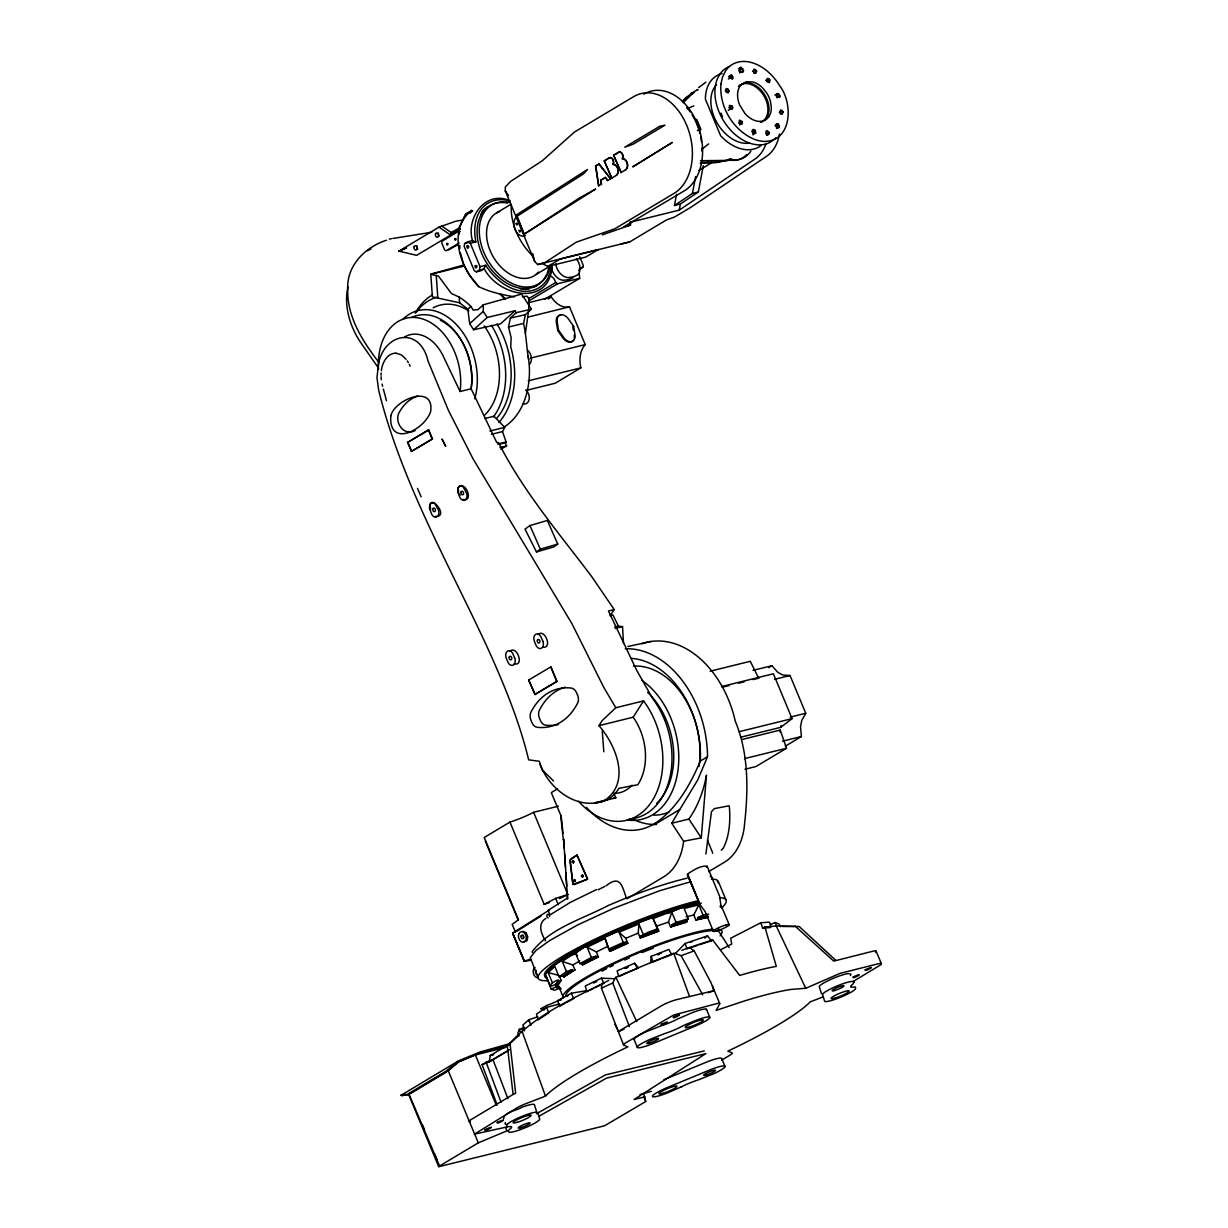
<?xml version="1.0" encoding="UTF-8"?>
<svg xmlns="http://www.w3.org/2000/svg" width="1228" height="1228" viewBox="0 0 1228 1228"><rect width="100%" height="100%" fill="white"/><g stroke="black" fill="none" stroke-linecap="round" stroke-linejoin="round"><path stroke-width="1.5" d="M531.386 309.164L516.221 312.695L514.977 310.776L487.209 317.484L483.264 311.375L483.295 304.82L521.654 294.075L531.386 309.164L525.384 314.675L510.387 318.067L508.499 327.032L511.14 337.562L510.756 346.971A74.463 52.789 76.1 0 1 498.921 422.478M458.965 234.625L458.98 231.048L460.208 231.616M381.064 375.231L381.125 372.944M729.171 90.596L728.127 92.914L726.7 92.346L725.733 89.23L726.761 88.508L729.171 90.596L726.224 92.361M755.696 133.054L754.729 129.938L753.301 129.37L752.273 130.107L753.24 133.223L755.696 133.054L752.749 134.819M756.632 71.117L755.588 73.434L754.161 72.866L753.163 71.347L754.222 69.029L756.632 71.117L753.685 72.882M783.188 111.978L782.129 114.311L780.701 113.743L779.719 112.208L780.762 109.891L783.188 111.978L780.24 113.743M505.276 190.877L505.353 186.994L510.541 181.483L542.377 160.699L574.443 132.056L633.617 96.674A53.019 37.592 76.1 0 1 686.728 125.363A53.019 37.592 76.1 0 1 673.911 193.471L614.737 228.853L576.285 242.162L544.449 262.945L537.634 264.557L534.656 261.441L505.276 190.877L508.607 195.666M510.295 201.039A49.366 34.031 59.1 0 0 475.881 241.87L472.181 240.673L467.592 241.809L464.66 243.558L464.123 246.291L474.3 270.728L476.433 271.864L481.023 270.743L483.955 268.978L485.628 265.279A49.366 34.031 59.1 0 0 525.922 291.343A49.366 34.031 59.1 0 0 551.817 264.741M720.299 907.231L720.391 905.466M528.7 308.504L529.161 298.941L527.012 296.117L522.253 296.869M619.05 932.221L625.758 938.284L627.83 943.257L626.203 942.183L623.302 942.444L619.05 932.221L638.898 923.993L638.268 933.111L640.341 938.085L658.791 931.085L653.096 918.621L678.654 908.766L667.786 913.54M650.717 962.737L651.178 956.366L668.892 949.444L671.747 954.663L662.399 958.254M707.512 756.755L697.673 780.056L679.821 809.482L655.046 824.295L655.107 823.389C676.889 808.653 690.274 784.723 700.328 761.053L707.512 756.755L707.466 753.838A94.832 67.218 76.1 0 0 625.221 648.783M587.137 947.233L596.332 951.946L598.404 956.919L596.562 957.41L596.071 956.228L591.405 957.472L587.137 947.233L605.128 938.468L609.272 949.781L626.203 942.183M627.83 943.257L609.733 951.393L626.694 943.365M381.371 370.656C382.23 362.92 386.989 353.219 395.861 353.157M683.597 841.241L701.28 837.864L706.453 775.19A120.528 85.438 76.1 0 1 688.893 819.045L671.762 823.267L683.597 841.241A57.992 41.107 76.1 0 1 663.826 876.761L627.17 898.681M528.547 310.93L525.415 333.233M505.997 1047.361L475.343 1054.913L458.274 1062.051L448.205 1070.601L408.571 1094.301L438.642 1166.539L478.275 1142.854L506.964 1130.865L505.66 1127.718L506.995 1126.92L474.361 1134.196L517.172 1107.748A10.76 1.612 -22.6 0 1 525.722 1103.726L545.478 1096.113A148.726 22.242 -22.6 0 1 627.907 1046.839L623.655 1045.166L601.428 988.202L601.996 983.674L608.72 980.527M509.727 1043.923L490.202 1055.589L489.297 1061.882L508.315 1050.523M575.425 881.167C575.272 877.406 572.601 880.967 574.965 881.597M552.155 266.384C548.916 307.783 497.954 296.071 483.986 268.303M378.347 364.962L376.981 377.748L378.7 390.443C401.003 480.516 447.529 561.764 486.349 645.237C503.173 682.292 519.122 720.191 528.669 759.856L539.368 761.283C546.322 787.424 578.05 812.445 605.22 799.981C630.992 781.76 615.811 744.705 598.942 725.656L602.196 720.56L615.811 707.742L643.579 700.896A73.941 52.42 76.1 0 1 651.899 801.301A73.941 52.42 76.1 0 1 578.526 801.209M602.334 234.855L630.44 225.108L631.115 221.531M703.291 165.719L698.348 192.028L680.358 204.048L674.464 205.506L676.551 194.392M629.703 222.345L679.222 210.142L680.358 204.048M674.464 205.506L692.438 193.471L695.616 176.571M779.872 731.919L780.225 730.061L741.881 739.532M740.561 737.245L780.747 727.329L781.085 725.548M476.433 271.864L479.365 270.114L480.041 266.66L470.293 243.236L467.592 241.809M504.171 426.96A74.463 52.789 76.1 0 0 529.053 362.521C526.628 349.427 526.536 336.318 523.542 323.44L525.384 314.675M567.106 891.589L567.597 899.096L563.637 838.985L564.251 848.379M378.424 364.609C383.412 333.371 419.73 325.313 428.004 360.971L448.45 410.428L472.98 458.719L572.033 623.855L603.838 687.496L615.811 707.742M713.468 931.438L705.072 911.498L699.806 904.422L687.588 873.922C693.191 870.437 700.681 865.203 707.174 866.293L719.562 896.133L720.882 904.852L729.202 924.761M687.404 874.704L700.021 904.545L687.419 874.674L688.463 874.981M544.495 299.356L579.708 278.311L579.171 273.905M579.601 269.254L582.793 267.351L583.315 265.478L579.708 256.805M743.523 70.472L743.063 72.099L741.589 72.467L739.977 71.347L739.624 67.74L741.083 67.386L743.523 70.472L739.502 72.866M732.671 107.696L732.287 109.092L729.662 108.432L729.371 105.378L731.98 106.022L732.671 107.696L728.25 110.336M769.403 133.345L767.761 135.049L766.395 134.082L766.088 131.028L767.331 130.721L769.403 133.345L766.456 135.111M779.918 96.045L779.519 97.426L776.894 96.782L776.603 93.727L779.227 94.372L779.918 96.045L776.971 97.795M523.22 935.168L523.681 937.9M668.508 922.075L671.808 912.204L676.075 922.428L671.793 924.899L672.284 926.081L670.58 927.048L668.508 922.075L656.719 926.112M718.273 882.855L716.876 879.816L711.641 878.772M707.174 866.293L706.56 867.229M558.31 980.251L555.747 984.303C543.927 990.06 554.242 979.852 558.31 980.251L558.801 981.433L556.238 985.485L558.387 984.779L561.15 980.435L559.078 975.462L548.133 972.545L554.856 966.543L559.108 976.782L563.253 975.846L572.233 969.598L572.724 970.78L563.744 977.027L563.253 975.846M460.546 229.099L416.66 255.347L398.9 251.126L438.979 227.149L450.354 234.901L451.321 232.599L458.796 228.132L465.55 214.102L471.721 210.418L470.263 213.181M671.793 924.899L686.744 920.401L688.386 918.744L684.119 908.505L698.839 904.867L693.789 914.983L695.862 919.956L708.418 917.162L695.862 919.956M601.428 988.202L612.757 982.968L615.566 977.381L659.451 958.93L674.034 953.174L681.126 955.676L694.188 950.902L710.812 982.323L719.7 1003.46M679.821 809.482L671.762 823.267M504.601 442.909L506.12 442.003L502.528 431.581L504.693 427.359L493.978 416.246L484.753 418.533M524.602 1027.345L519.352 1029.325L517.878 1033.009L518.784 1035.91M694.188 950.902L689.461 947.525L712.608 939.911L739.686 975.431A147.483 22.058 -22.6 0 1 776.311 966.39L764.937 927.002L777.201 925.881L799.213 926.541L835.838 960.373M752.964 670.381L771.905 665.714L777.877 672.361L782.835 675.047L790.034 675.507L805.768 713.284L801.746 720.452L800.549 726.822L801.393 736.539L785.306 746.163M723.522 847.796C729.754 835.24 730.583 819.153 729.232 805.768L714.251 808.638L711.472 811.693L705.9 854.028M632.067 785.245A45.497 32.25 76.1 0 1 613.939 793.319L615.827 797.878L594.828 802.744A50.133 35.535 76.1 0 0 618.927 788.33L637.762 784.769L638.974 782.835A50.133 35.535 76.1 0 0 633.157 717.213L643.579 700.896M742.387 123.199L741.651 124.289L739.041 122.877L739.44 120.098L742.034 121.511L742.387 123.199L739.44 124.964M779.442 126.76L778.706 127.85L776.096 126.438L776.495 123.66L777.877 123.782L779.442 126.76L776.495 128.526M411.902 317.346A56.473 40.033 76.1 0 1 455.097 331.529A56.473 40.033 76.1 0 1 471.138 388.769L496.711 442.448L498.445 442.525C523.22 491.323 558.955 533.182 591.727 576.607L614.215 609.595L610.086 615.673L612.925 614.967L618.436 626.126L622.535 626.602L623.517 643.533M573.645 862.731C575.057 859.186 569.961 861.949 573.338 862.823C574.765 859.784 570.652 861.457 573.415 862.839M582.839 876.884C584.221 873.354 579.217 876.101 582.563 876.976C584.006 873.922 579.8 875.595 582.594 876.992M510.065 651.116C517.218 645.145 524.433 666.957 514.164 663.688M513.104 1094.301L507.333 1045.995C532.63 1017.183 568.395 1000.528 602.18 983.751L601.996 983.674M723.261 848.149L721.296 850.236M509.052 1044.859L480.271 1052.795L459.241 1061.468L446.485 1071.937L407.88 1095.023L401.188 1095.207L458.658 1060.792L479.948 1052.012L510.157 1043.57M523.988 234.287L579.386 198L595.657 189.035L523.988 234.287L516.574 214.808L587.521 169.464L583.745 173.716L516.589 216.542M538.156 634.4C544.633 628.521 552.508 647.509 543.482 647.34M685.746 97.779L682.599 100.972M675.507 953.327L685.117 943.488L707.481 935.92L711.426 940.817L712.608 939.911M686.744 920.401L686.575 922.243L670.58 927.048M683.244 102.768L690.52 95.446M685.777 97.733L695.954 90.504M507.333 1045.995L518.876 1035.388M545.815 918.421C537.265 923.671 541.195 933.986 545.524 940.74M682.492 101.586L688.018 96.736M701.909 149.248L708.602 143.876M510.387 318.067L516.221 312.695M505.245 1122.499L505.215 1124.004M850.513 975.477L850.927 974.249L848.348 973.574A16.793 2.517 -22.6 0 0 830.527 979.53L825.861 981.817A16.793 2.517 -22.6 0 0 819.306 986.821L821.317 993.268A16.793 2.517 -22.6 0 0 822.422 993.713M691.042 94.97L691.886 94.203M483.295 304.82L478.091 309.579L473.225 310.116L470.923 306.447A79.789 56.565 76.1 0 0 459.211 297.115L451.397 293.492L438.442 276.07L430.798 274.32L432.394 296.884L459.61 302.794L466.717 308.351L467.96 310.101L469.679 323.67L473.609 329.764L500.594 323.793L514.977 310.776M467.761 309.303L470.923 306.447M469.679 323.67L483.264 311.375M473.609 329.764L487.209 317.484M692.085 94.034L694.219 92.254M458.658 1060.792L445.948 1071.292L407.328 1094.378L401.188 1095.207M537.864 1016.753L528.869 1019.716L522.867 1025.073L524.556 1030.875M704.289 1050.907L605.281 1074.96L536.482 1113.75M640.786 936.15L647.54 932.528L657.364 928.844L658.039 929.611L640.786 936.15L640.341 938.085M471.721 210.418C447.069 229.544 459.84 268.011 478.843 286.677C489.849 292.157 502.39 294.72 514.501 296.854M780.747 727.329L792.075 718.641L773.394 673.773L722.264 686.391M698.548 87.648L705.885 82.215M704.642 938.085L707.481 935.92M459.64 486.15L458.228 488.069L458.566 492.228M516.712 931.315L541.026 916.057M596.777 981.632L593.277 982.738L594.828 982.538M624.699 968.247L628.199 967.142M661.155 953.496L660.081 953.358M571.91 858.234L577.053 855.01L587.598 879.141L576.884 855.056L570.222 860.214L572.939 883.914L574.244 884.59L587.598 879.141L572.893 884.467L569.93 860.874A1.827 1.289 76.1 0 1 570.483 859.278L571.88 858.249M559.108 976.782L566.507 971.624L572.233 969.598M731.842 159.072L716.354 162.572L700.313 163.431M529.943 525.553L525.016 529.145L536.482 551.955L553.859 546.905L557.758 544.065L547.35 520.488L529.943 525.553L540.335 549.146L536.482 551.955M550.328 914.706L570.345 902.365L596.608 889.532M573.046 954.877L582.318 948.308L562.24 961.401L566.507 971.624M549.914 914.676L548.118 910.347L549.33 910.055L512.613 933.08L524.218 961.278L529.606 959.39M688.724 96.214L689.737 95.538M679.222 210.142L754.99 159.026A41.506 29.426 76.1 0 0 765.95 143.86M562.24 961.401L572.908 964.993L574.98 969.966L563.744 977.027M691.118 93.128L692.07 92.499M386.452 240.243C365.176 247.104 346.649 265.524 347.708 289.056C346.849 316.747 362.644 341.307 378.884 362.367M546.598 1007.39L536.467 1014.052L538.094 1019.869L548.809 1012.808L546.598 1007.39L559.461 1003.982M548.118 910.347L567.136 898.236M572.908 964.993L579.785 960.864M563.023 833.321L561.211 816.344L551.311 792.597L557.527 788.852M450.354 234.901L459.349 229.513M458.98 231.048L442.541 240.888A2.149 1.535 76.1 0 0 442.019 243.651L444.382 249.345A2.149 1.535 76.1 0 0 446.547 250.512L459.195 242.96M496.542 212.904L511.063 204.216M738.412 68.983L741.083 67.386M728.618 76.857L731.566 75.092L733.131 78.055L732.395 79.16L729.785 77.732L729.447 76.059L731.566 75.092M738.688 70.917L742.71 68.507M728.357 79.022L732.778 76.366M458.32 244.449L448.604 249.898M752.703 71.347L755.65 69.582M599.279 163.923L595.826 165.98L598.665 185.858L595.534 166.056L598.988 163.984L610.608 178.827L607.599 180.516L605.281 177.477L600.738 180.209L601.367 184.246L601.029 180.132L605.588 177.415L607.599 180.516M604.253 160.837L611.774 178.121L604.253 160.837L609.073 157.952A3.899 2.763 76.1 0 1 612.68 159.471A3.899 2.763 76.1 0 1 612.772 164.368A5.879 4.16 76.1 0 1 617.699 168.85A5.879 4.16 76.1 0 1 615.965 175.512M613.632 155.235L621.153 172.519L613.632 155.235L618.467 152.349A3.899 2.763 76.1 0 1 622.074 153.853A3.899 2.763 76.1 0 1 622.166 158.75A5.879 4.16 76.1 0 1 627.094 163.232A5.879 4.16 76.1 0 1 625.359 169.894M604.544 160.761L609.364 157.875A3.899 2.763 76.1 0 1 612.987 159.394A3.899 2.763 76.1 0 1 613.079 164.291A5.879 4.16 76.1 0 1 618.006 168.773A5.879 4.16 76.1 0 1 616.272 175.435L611.467 178.198M613.923 155.158L618.759 152.272A3.899 2.763 76.1 0 1 622.366 153.776A3.899 2.763 76.1 0 1 622.458 158.673A5.879 4.16 76.1 0 1 627.385 163.17A5.879 4.16 76.1 0 1 625.651 169.832L620.861 172.595M725.226 90.826L728.173 89.076M765.673 80.419L768.621 78.653L769.849 79.943L769.449 82.721L766.84 81.294L767.239 78.515L768.621 78.653M766.901 81.693L769.849 79.943M598.665 185.858L601.659 184.169M729.033 107.788L731.98 106.022M774.899 95.185L777.846 93.42M776.265 96.137L779.227 94.372M739.087 123.276L742.034 121.511M779.243 112.224L782.19 110.459M751.782 131.703L754.729 129.938M752.764 133.238L755.711 131.473M698.916 170.385L711.749 162.71M774.929 125.548L777.877 123.782M776.157 126.837L779.105 125.072M765.765 133.453L768.713 131.688M542.116 263.283A50.44 34.768 59.1 0 0 547.903 266.43L560.444 258.924L598.681 249.499M536.037 274.489L552.17 264.834M598.174 249.622L585.649 257.113L547.903 266.415M528.516 298.757L555.731 282.486L557.558 283.76L579.708 278.311M528.746 300.998L557.558 283.76M537.634 264.557L629.734 241.901L666.558 219.889L674.602 217.018L690.965 207.24L766.748 156.14A41.506 29.426 76.1 0 0 779.473 134.021M548.164 298.957L551.372 297.038A24.069 17.069 76.1 0 0 569.516 306.831L585.234 344.607A24.069 17.069 76.1 0 0 580.859 367.863L555.133 383.259L526.091 390.412M573.399 340.233A8.627 5.94 59.1 0 1 562.977 338.053L557.712 330.578L558.51 330.086L557.159 321.659A8.627 5.94 59.1 0 1 560.505 314.844A8.627 5.94 59.1 0 1 568.38 318.881L573.645 326.356L574.996 334.799A8.627 5.94 59.1 0 1 571.649 341.599A8.627 5.94 59.1 0 1 563.775 337.562L558.51 330.086M573.645 326.356L572.847 326.848L573.384 330.209M407.512 442.464L428.695 429.907L432.502 438.887L411.626 451.367L407.512 442.464L428.695 429.907M411.257 451.459L432.502 438.887M501.009 449.233L506.596 445.887L505.291 442.74L499.827 444.152M528.654 680.051L550.865 666.865L556.99 681.34L535.055 694.465L528.654 680.051L535.055 694.465M534.687 694.557L556.99 681.34M558.402 806.182L533.597 812.307A24.069 3.592 -22.6 0 1 509.942 822.1L484.216 837.481L518.446 919.726L512.183 924.377L515.468 932.252M768.682 667.633L771.905 665.714M780.225 730.061L786.488 748.266L755.941 766.533L744.982 769.235M708.633 871.665L724.413 862.24A58.407 41.399 76.1 0 0 744.552 824.188C748.328 790.003 748.834 753.67 735.326 721.373A95.001 67.34 76.1 0 0 641.86 643.764M497.14 1104.939L482.113 1064.645L486.134 1062.251L492.95 1059.626L507.916 1098.615M509.513 1049.664L488.913 1061.99L482.113 1064.645M409.553 1095.422L439.716 1166.278L438.642 1166.539M640.034 1094.562L651.316 1091.308M643.702 1093.657L645.744 1101.531L604.498 1125.815L439.179 1166.6M721.711 1060.102L729.739 1055.312A10.76 1.612 -22.6 0 0 732.088 1052.81L727.851 1051.137A148.726 22.242 -22.6 0 0 810.265 1001.848L823.435 996.783M853 981.617L880.752 964.794A12.065 1.811 -22.6 0 0 877.744 963.903L840.136 973.328L805.737 988.279L791.185 989.415A148.726 22.242 -22.6 0 0 744.629 1000.897L716.108 1010.398L719.7 1003.89A10.76 1.612 -22.6 0 0 716.523 1003.69L673.681 1015.019L626.019 1042.664A10.76 1.612 -22.6 0 0 623.67 1045.166M696.767 90.473L697.98 89.751M539.23 1116.083L606.586 1078.107L705.885 1053.609L634.032 1099.52L645.007 1096.804M564.911 1003.368L559.339 1006.515L557.742 1000.728L571.312 993.222L586.984 990.597M577.513 955.599L575.61 953.404L579.862 963.642L582.041 963.719L596.071 956.228M582.041 963.719L582.532 964.901L596.562 957.41M465.55 214.102L472.703 211.124M579.862 963.642L591.405 957.472M566.308 1002.585L573.706 998.579L571.312 993.222M509.942 822.1L544.173 904.33L555.67 898.389L567.827 894.552L533.597 812.307M598.159 889.763L604.959 886.324M543.835 1010.015L544.71 1009.554M528.731 1021.266L529.606 1020.806M659.037 953.788L657.717 954.77L659.221 954.402M521.731 1029.739L522.621 1029.279M690.397 942.398L692.331 941.508M598.404 956.919L582.532 964.901M770.816 924.776L769.342 922.121L760.807 922.765L730.706 938.223L731.719 944.056L720.744 949.705M760.807 922.765L762.665 928.168L764.937 927.002M550.282 986.115L546.015 975.876L551.234 989.185L556.438 986.575L558.095 987.404M556.438 986.575L556.929 987.757L559.001 986.713M596.332 951.946L607.66 946.42L605.128 938.468M588.442 990.981L586.877 991.748L585.249 986.007L601.321 978.163L614.154 978.716M590.146 990.136L593.538 988.448M367.387 250.758L371.071 248.962M595.242 987.604L603.9 983.444L601.321 978.163M438.979 227.149L455.91 221.163L463.186 219.981M698.041 918.912L697.55 917.73L703.091 915.106L708.694 914.123M609.38 948.707L623.302 942.444M614.89 1024.336L618.574 1031.658L623.962 1029.156M769.971 924.868L775.052 922.535L778.966 923.978L780.394 926.649M606.202 885.71C619.986 874.889 621.813 884.774 626.219 897.653L626.833 898.466M401.449 249.975L398.9 251.126L406.591 247.902L401.449 249.975L404.027 248.962M628.015 972.484L618.82 976.567L617.116 970.872L634.615 963.228L638.468 967.802M696.644 90.197L697.55 89.797M459.963 485.904C466.993 483.632 472.98 501.868 463.432 499.397M629.565 971.808L637.332 968.462L634.615 963.228M558.801 981.433L561.15 980.435M625.758 938.284L638.268 933.111M627.308 967.603L625.328 968.324M566.891 996.292L567.95 995.862M663.949 1079.704L705.547 1062.496A16.793 2.517 -22.6 0 1 721.803 1058.751L725.073 1066.625M560.659 987.819L554.703 990.213L551.234 989.185M660.94 958.838L652.989 961.985L651.178 956.366M641.277 937.332L658.791 931.085M456.494 230.664L451.321 232.599L441.527 225.937M708.28 992.731L713.852 990.704L712.455 986.023M681.801 950.288L689.461 947.525M572.724 970.78L574.98 969.966M417.735 395.969L417.106 396.199A55.536 39.373 76.1 0 0 398.486 413.821C395.017 423.491 404.012 436.216 415.049 430.675M688.847 948.4L697.704 945.33M699.484 944.716L711.426 940.817M687.25 108.663L693.789 105.854M672.284 926.081L687.235 921.583M676.075 922.428L688.386 918.744M540.335 549.146L557.758 544.065M431.335 273.936L463.785 265.033L469.541 275.195L478.843 286.677M687.143 878.143C660.035 884.667 633.848 894.567 608.244 905.512C582.517 919.066 550.205 927.954 532.138 951.746L532.476 952.575M430.798 274.32L464.199 266.108M499.919 447.621L506.596 445.887M686.114 916.855L693.789 914.983M389.322 239.153L391.41 238.708M627.922 646.481L651.193 641.446M697.335 130.506L700.973 129.6L696.706 119.362M610.608 178.827L598.988 163.984M464.66 243.558L467.714 242.806M470.293 243.236L475.881 241.87M692.438 193.471L698.348 192.028M630.44 225.108L623.839 226.735L684.103 190.954A53.019 37.592 76.1 0 0 696.936 122.846A53.019 37.592 76.1 0 0 643.81 94.157M480.041 266.66L485.628 265.279M479.365 270.114L483.955 268.978M582.793 267.351L580.89 267.811A6.631 4.574 59.1 0 0 578.879 270.912M527.779 302.856L551.372 297.038M527.779 317.131L569.516 306.831M530.803 358.039L585.234 344.607M378.577 369.275A56.473 40.033 76.1 0 1 421.235 318.559A56.473 40.033 76.1 0 1 460.07 391.502L471.138 388.769M528.24 380.849L580.859 367.863M489.926 431.013L504.693 427.359M491.461 434.313L502.528 431.581M497.586 444.106L506.12 442.003M614.215 609.595L608.459 611.007L636.81 670.519L652.728 698.64A73.941 52.42 76.1 0 1 670.365 775.19A73.941 52.42 76.1 0 1 629.028 819.045M614.737 627.048L618.436 626.126M615.151 628.414L622.535 626.602M550.865 666.865L556.637 681.433M710.122 671.209L750.293 661.293L758.658 678.24L753.178 679.591M722.125 687.25L729.432 685.454M738.565 683.198L744.045 681.847M774.546 679.33L790.034 675.507M598.942 725.656L633.157 717.213M790.264 717.106L805.768 713.284M739.118 731.704L792.075 718.641M782.451 741.221L801.393 736.539M744.49 758.628L786.488 748.266M586.493 807.425A85.146 60.356 76.1 0 0 654.708 823.497L655.107 823.389M690.996 881.673L659.728 890.714L613.401 908.398L577.743 924.899L549.484 940.679L535.915 950.503L530.312 957.61L538.11 977.841M490.202 1055.589L493.656 1054.729M401.264 1095.1L404.979 1094.194M401.725 1095.852L405.44 1094.946M620.647 244.096L629.734 241.901M560.444 258.924L561.442 258.694M508.499 327.032L523.542 323.44M557.742 1000.728L561.273 999.93M697.55 917.73L707.927 915.981M531.217 960.189L524.218 961.278M392.883 238.462L431.857 232.23M762.665 928.168L770.785 927.493M512.705 933.357L524.387 961.309L512.613 933.08L513.55 933.295M700.467 160.699L728.803 160.392L715.003 162.311M700.82 162.403L708.08 162.265M716.262 162.296L708.111 162.265M713.852 990.704L676.474 999.684A12.065 1.811 -22.6 0 0 660.71 1006.208L620.769 1030.077A10.745 1.612 -22.6 0 0 618.574 1031.658M613.816 797.878L615.827 797.878M782.221 926.48L794.117 926.526M711.181 162.296L712.639 162.311M396.122 353.173L401.449 354.938L406.146 359.343M522.882 931.3L526.106 932.727L527.81 936.826L526.873 940.909L523.88 941.538M561.15 989L556.929 987.757M507.057 199.596C483.218 192.028 465.857 219.812 472.611 240.995M435.587 516.359C450.737 517.095 426.868 489.788 430.675 509.712M757.216 677.472L758.658 678.24M710.183 876.285L712.086 877.698L712.179 879.233M553.521 780.993L543.62 771.199M794.992 926.035L833.751 961.125L872.509 951.316A12.065 1.811 -22.6 0 1 875.518 952.207M504.984 298.327L500.149 293.86A121.894 86.405 76.1 0 1 504.969 299.478M706.315 1010.168A16.793 2.517 -22.6 0 0 692.331 1012.639L677.933 1018.856A17.699 2.64 -22.6 0 1 661.232 1025.779L646.696 1031.52A16.793 2.517 -22.6 0 0 633.955 1039.226L634.538 1039.886M503.618 1118.831C503.818 1112.154 516.927 1110.557 521.762 1107.303A16.793 2.517 -22.6 0 1 534.426 1104.709L536.436 1111.156M530.327 959.252L531.279 960.511M378.377 367.939L361.324 343.456A59.865 41.276 59.1 0 1 348.077 286.892M688.893 819.045L701.28 837.864M407.297 360.894L408.356 362.613M729.171 947.525L719.547 932.543A83.212 12.449 -22.6 0 0 640.509 952.038A83.212 12.449 -22.6 0 0 565.77 995.662M681.126 955.676L702.677 994.818M459.318 493.84L460.101 495.283M409.308 364.378L410.152 366.236M775.052 922.535L776.357 925.175M460.07 391.502L443.17 356.028A39.664 28.121 76.1 0 0 404.534 337.009M776.372 926.25L805.721 988.248M615.903 977.381L636.764 1021.65M721.373 114.204L720.913 113.16A34.491 23.777 59.1 0 0 722.586 116.783M417.489 488.391L421.127 496.818M411.626 451.367L407.834 442.387M557.788 984.242L563.468 997.719A86.006 12.863 -22.6 0 1 619.28 960.342A86.006 12.863 -22.6 0 1 712.808 929.182M876.147 951.193L881.397 963.78M555.731 282.486L554.672 279.953A6.631 4.574 59.1 0 0 548.67 275.763M517.034 216.635L524.249 233.995M707.374 840.059L712.209 851.71A4.313 2.978 59.1 0 1 712.624 853.276M698.839 904.867L703.091 915.106M654.708 823.497L655.046 824.295M706.407 1009.232L709.692 1017.106M653.096 918.621L657.364 928.844M638.898 923.993L643.165 934.232M428.388 429.984L432.118 438.979M607.66 946.42L609.733 951.393M633.955 1039.226L637.225 1047.085M644.27 1098.016L645.744 1101.531M555.67 898.389L558.295 904.683M555.747 984.303L556.238 985.485M548.133 972.545L552.4 982.768M485.352 841.149L518.124 919.895M475.343 1054.913L496.265 1105.169M448.205 1070.601L478.275 1142.854M422.371 1124.618L424.535 1129.821M434.651 1154.12L436.83 1159.339M718.119 880.952L725.809 899.587M540.013 764.415L542.745 771.107M463.831 265.125L460.362 252.676M612.757 982.968L629.411 1026.669M486.134 1062.251L501.039 1102.176M528.869 1019.716L530.91 1025.211M673.773 953.404L689.322 995.954M603.823 751.751L602.242 730.798M522.161 1031.597L545.478 1096.113M685.117 943.488L687.066 949.029M519.352 1029.325L520.288 1032.119M383.351 389.03L386.498 400.742M382.614 386.267L382.108 384.103M532.691 253.505L534.656 261.441M528.301 356.243L528.746 359.62M557.712 330.578L556.345 322.135A8.627 5.94 59.1 0 1 560.812 315.197M509.958 1042.894L515.668 1093.181A10.745 1.612 -22.6 0 0 511.938 1095.146L471.997 1119.03A12.065 1.811 -22.6 0 0 470.171 1121.916M381.325 379.774L381.048 376.72M560.659 815.039L563.36 840.228M459.211 297.115L459.61 302.794M436.232 275.272L437.859 298.343M564.619 854.013L565.494 867.168M565.862 872.801L566.722 885.956M459.825 245.585L459.901 248.532M529.299 288.35A45.912 31.652 59.1 0 1 520.304 288.902M480.762 214.439A45.912 31.652 59.1 0 1 484.477 209.927M537.035 284.773A45.912 31.652 59.1 0 1 532.046 287.49M550.697 264.481A45.912 31.652 59.1 0 1 513.012 283.914A45.912 31.652 59.1 0 1 479.304 232.614A45.912 31.652 59.1 0 1 509.942 202.466M746.731 154.513A34.476 24.437 76.1 0 1 729.217 159.87M538.509 272.063A36.64 25.266 59.1 0 1 494.423 258.801A36.64 25.266 59.1 0 1 499.658 211.462M750.876 151.136A34.476 24.437 76.1 0 1 729.232 158.949M533.32 256.498A50.44 34.768 59.1 0 1 511.37 204.615M686.744 107.496A48.706 34.538 76.1 0 1 690.197 111.901M692.085 114.757A48.706 34.538 76.1 0 1 699.975 133.745M700.681 136.876A48.706 34.538 76.1 0 1 701.434 141.634M701.909 147.974A48.706 34.538 76.1 0 1 701.925 151.105M525.492 235.638A10.776 7.644 76.1 0 1 515.837 231.202A10.776 7.644 76.1 0 1 515.422 218.016M565.126 687.158A71.07 50.379 76.1 0 0 539.414 710.152A7.736 5.495 76.1 0 0 539.353 717.812L540.32 720.268A7.752 5.495 76.1 0 0 545.631 725.18A71.07 50.379 76.1 0 0 558.556 724.489M529.468 288.749A46.342 31.943 59.1 0 1 525.17 289.409M481.883 212.152A46.342 31.943 59.1 0 1 487.409 207.087M537.833 284.712A46.342 31.943 59.1 0 1 534.702 286.738M546.69 274.304A46.342 31.943 59.1 0 1 484.707 259.691A46.342 31.943 59.1 0 1 507.701 203.096M548.686 268.318A46.342 31.943 59.1 0 1 547.289 272.892M440.407 320.308A53.664 38.037 76.1 0 1 471.03 389.184M402.769 319.418A61.108 43.318 76.1 0 1 457.415 325.681A61.108 43.318 76.1 0 1 474.775 398.854M574.197 335.275A8.627 5.94 59.1 0 1 574.228 337.992M439.179 236.068A2.195 1.566 76.1 0 1 438.534 233.028M417.735 248.885A2.195 1.566 76.1 0 1 417.09 245.846M433.192 307.783A61.108 43.318 76.1 0 1 468.835 310.945M484.17 325.911A61.108 43.318 76.1 0 1 484.968 414.834M555.885 263.882A12.065 8.32 59.1 0 0 569.884 277.39A34.292 23.639 59.1 0 0 577.743 274.719A12.065 8.32 59.1 0 0 576.377 258.816M415.924 312.603A69.628 49.35 76.1 0 1 436.8 297.207M491.446 325.313A69.628 49.35 76.1 0 1 493.487 416.845M573.184 277.436A12.065 8.32 59.1 0 1 570.636 278.802A34.292 23.639 59.1 0 1 562.224 280.153A12.065 8.32 59.1 0 1 551.326 266.599M525.845 390.105A7.629 5.419 76.1 0 1 529.053 399.775A7.629 5.419 76.1 0 1 522.698 403.582M415.233 313.079A74.463 52.789 76.1 0 1 432.548 294.812M496.91 323.962A69.628 49.35 76.1 0 1 496.956 417.996M527.503 350.18A8.657 6.14 76.1 0 1 529.421 364.516M749.326 143.139A34.476 23.762 59.1 0 1 714.665 118.21L714.22 117.167A34.476 23.762 59.1 0 1 716.553 84.64M761.191 145.395A41.384 28.536 59.1 0 1 720.636 135.755L705.409 99.176A41.384 28.536 59.1 0 1 722.095 73.557M543.666 1008.219A141.005 21.091 -22.6 0 1 540.75 1008.848L546.874 1005.425A13.324 1.996 -22.6 0 0 563.36 996.722M507.394 1124.403A16.793 2.517 -22.6 0 1 505.644 1124.265M738.427 86.42A21.337 14.705 59.1 0 1 765.535 99.007L765.842 99.729A21.337 14.705 59.1 0 1 761.375 122.079M739.502 85.776A21.337 14.705 59.1 0 1 765.197 95.6A21.337 14.705 59.1 0 1 760.408 122.171M775.651 137.843A43.103 29.718 59.1 0 1 724.397 122.079A43.103 29.718 59.1 0 1 729.309 66.481M602.058 971.118A73.281 10.96 -22.6 0 1 606.678 968.677M609.902 967.05A73.281 10.96 -22.6 0 1 613.217 965.408M624.714 960.004A73.281 10.96 -22.6 0 1 629.396 957.917M642.106 952.529A73.281 10.96 -22.6 0 1 653.281 948.154M717.689 929.151A86.006 12.863 -22.6 0 1 720.099 935.874M547.304 978.209A94.402 14.122 -22.6 0 1 595.534 941.615A94.402 14.122 -22.6 0 1 701.357 903.102M546.92 978.378A94.848 14.183 -22.6 0 1 593.063 942.751A94.848 14.183 -22.6 0 1 698.379 903.578M647.616 692.331A68.753 48.736 76.1 0 1 656.627 803.388M537.158 974.495A2.149 1.535 76.1 0 1 536.298 970.427M544.633 975.707A94.848 14.183 -22.6 0 1 598.389 938.745A94.848 14.183 -22.6 0 1 697.888 902.396M641.922 680.389A75.66 53.633 76.1 0 1 678.27 767.746A75.66 53.633 76.1 0 1 627.247 820.074M567.827 894.552A24.069 3.592 -22.6 0 1 559.415 898.589M549.3 902.626A24.069 3.592 -22.6 0 1 544.173 904.33M537.204 977.657A5.388 3.822 76.1 0 1 533.351 973.052A5.388 3.822 76.1 0 1 535.07 967.48M719.577 897.668A101.74 15.212 -22.6 0 1 721.557 908.106M547.427 980.696A101.74 15.212 -22.6 0 1 577.175 948.139A101.74 15.212 -22.6 0 1 697.826 900.799M668.984 812.061A75.66 53.633 76.1 0 1 653.803 815.177M633.418 666.129A75.66 53.633 76.1 0 1 690.765 709.723L691.963 712.486A75.66 53.633 76.1 0 1 699.008 766.564M548.21 917.93A1.827 1.305 76.1 0 1 546.844 915.904A1.827 1.305 76.1 0 1 548.149 914.353A1.827 1.305 76.1 0 1 549.515 916.395M656.535 824.495A85.146 60.356 76.1 0 1 633.848 819.69M631.499 658.392A85.146 60.356 76.1 0 1 700.328 761.038M390.78 416C388.677 448.42 424.566 429.954 430.629 411.58C434.835 383.504 394.464 399.376 390.78 416M508.146 1130.712L508.914 1132.124A16.793 2.517 -22.6 0 0 525.968 1127.427A16.793 2.517 -22.6 0 0 539.706 1119.03L537.711 1112.568A16.793 2.517 -22.6 0 0 522.468 1116.175A16.793 2.517 -22.6 0 0 506.719 1125.048L506.888 1126.705L508.929 1126.659A17.699 2.64 -22.6 0 1 509.727 1129.253L508.146 1130.712M854.212 982.124L852.57 984.457A17.699 2.64 -22.6 0 0 853.383 987.051L855.409 987.005L855.594 988.678A16.793 2.517 -22.6 0 1 839.845 997.55A16.793 2.517 -22.6 0 1 824.602 1001.142L822.591 994.68A16.793 2.517 -22.6 0 1 836.345 986.284A16.793 2.517 -22.6 0 1 853.383 981.586L854.212 982.124M720.928 84.164C719.147 106.759 733.039 130.091 753.869 139.132A43.103 29.718 59.1 0 0 764.323 141.404C792.321 141.358 793.088 103.259 779.918 86.098A43.103 29.718 59.1 0 0 771.813 75.43C762.235 65.084 745.856 56.764 732.287 64.424A43.118 29.733 59.1 0 0 725.502 70.963L722.509 77.042L720.928 84.164M446.716 243.512C446.731 247.565 449.678 242.346 446.716 243.512M454.759 238.708C454.774 242.76 457.722 237.526 454.759 238.708M466.978 246.107C466.993 251.617 470.999 244.525 466.978 246.107M475.175 265.785C475.19 271.296 479.196 264.189 475.175 265.785M516.236 223.404C516.236 227.456 519.183 222.237 516.236 223.404M519.183 230.496C519.198 234.548 522.13 229.329 519.183 230.496M457.998 487.777L457.814 492.428L459.671 497.002A5.465 3.868 76.1 0 0 465.151 499.965A5.465 3.868 76.1 0 0 466.456 492.95L462.941 486.457L459.318 486.181L457.998 487.777M429.938 504.355L429.416 508.254L431.535 513.841A5.465 3.868 76.1 0 0 436.999 516.788A5.465 3.868 76.1 0 0 438.319 509.774L434.804 503.357L431.32 502.927L429.938 504.355M768.805 116.783C765.719 121.434 759.288 122.447 754.36 120.344A21.551 14.859 59.1 0 1 745.058 113.636L739.686 105.04A21.551 14.859 59.1 0 1 737.66 97.058L737.583 94.264A21.551 14.859 59.1 0 1 740.76 85.146L746.256 81.723L753.286 82.046A21.551 14.859 59.1 0 1 762.772 88.048L766.656 92.898A21.551 14.859 59.1 0 1 770.447 101.402L771.322 107.158A21.551 14.859 59.1 0 1 768.805 116.783M672.176 142.525L632.942 166.747L672.176 142.525M485.26 1129.545C482.481 1133.214 500.364 1122.837 485.26 1129.545M497.325 1122.331C495.406 1125.708 511.815 1115.96 497.325 1122.331M661.37 1024.259C659.451 1027.636 675.861 1017.889 661.37 1024.259M673.435 1017.045C671.516 1020.422 687.926 1010.675 673.435 1017.045M853.26 976.92C851.357 980.297 867.766 970.55 853.26 976.92M865.326 969.706C863.315 973.083 879.939 963.351 865.326 969.706M659.574 126.392L624.791 147.176L633.034 144.259L664.962 125.164L659.574 126.392M685.715 1024.551L681.218 1026.731A17.699 2.64 -22.6 0 1 664.517 1033.638L649.965 1039.395A16.793 2.517 -22.6 0 0 637.301 1047.515A16.793 2.517 -22.6 0 0 653.48 1043.355L695.079 1026.148A16.793 2.517 -22.6 0 0 709.861 1017.49A16.793 2.517 -22.6 0 0 695.616 1020.514L685.715 1024.551M681.095 1086.98L666.697 1093.212A16.793 2.517 -22.6 0 1 652.452 1096.236A16.793 2.517 -22.6 0 1 667.234 1087.578L708.817 1070.355A16.793 2.517 -22.6 0 1 724.996 1066.211A16.793 2.517 -22.6 0 1 712.332 1074.316L697.796 1080.072A17.699 2.64 -22.6 0 0 681.095 1086.98M725.84 924.96L725.364 925.098A8.627 1.289 -22.6 0 0 713.268 931.131A8.627 1.289 -22.6 0 0 724.735 927.8A8.627 1.289 -22.6 0 0 725.84 924.96M445.626 446.194L442.111 439.256L445.626 446.194M577.544 695.017L576.485 692.623A7.736 5.48 76.1 0 0 571.342 688.079A71.07 50.379 76.1 0 0 530.926 712.24A7.736 5.495 76.1 0 0 530.849 719.915L531.816 722.356A7.752 5.495 76.1 0 0 537.127 727.268A71.07 50.379 76.1 0 0 577.62 703.061A7.752 5.495 76.1 0 0 577.544 695.017M542.807 641.169L541.18 637.24A5.465 3.868 76.1 0 0 535.715 634.293A5.465 3.868 76.1 0 0 534.395 641.292L536.022 645.237A5.465 3.868 76.1 0 0 541.487 648.184A5.465 3.868 76.1 0 0 542.807 641.169M514.67 658.008L513.028 654.063A5.465 3.868 76.1 0 0 507.563 651.116A5.465 3.868 76.1 0 0 506.243 658.131L507.885 662.061A5.465 3.868 76.1 0 0 513.35 665.023A5.465 3.868 76.1 0 0 514.67 658.008M432.931 508.73A1.827 1.305 76.1 0 0 434.144 511.631A1.827 1.305 76.1 0 0 435.249 509.159A1.827 1.305 76.1 0 0 432.931 508.73M461.083 491.906A1.827 1.305 76.1 0 0 462.281 494.807A1.827 1.305 76.1 0 0 463.386 492.336A1.827 1.305 76.1 0 0 461.083 491.906M509.282 656.965A1.827 1.305 76.1 0 0 510.495 659.85A1.827 1.305 76.1 0 0 511.6 657.379A1.827 1.305 76.1 0 0 509.282 656.965M537.434 640.126A1.827 1.305 76.1 0 0 538.631 643.027A1.827 1.305 76.1 0 0 539.737 640.555A1.827 1.305 76.1 0 0 537.434 640.126M435.587 233.75A2.195 1.566 76.1 0 0 437.03 237.234A2.195 1.566 76.1 0 0 438.365 234.272A2.195 1.566 76.1 0 0 435.587 233.75M414.143 246.582A2.195 1.566 76.1 0 0 415.586 250.052A2.195 1.566 76.1 0 0 416.921 247.089A2.195 1.566 76.1 0 0 414.143 246.582M648.722 1043.355A6.462 0.967 -22.6 0 0 658.576 1038.796A6.462 0.967 -22.6 0 0 650.917 1040.684A6.462 0.967 -22.6 0 0 648.722 1043.355M689.353 1027.053A9.701 1.443 -22.6 0 0 703.276 1020.207A9.701 1.443 -22.6 0 0 690.351 1023.937A9.701 1.443 -22.6 0 0 689.353 1027.053M705.547 1075.175A6.462 0.967 -22.6 0 0 715.417 1070.616A6.462 0.967 -22.6 0 0 707.742 1072.52A6.462 0.967 -22.6 0 0 705.547 1075.175M662.997 1093.304A9.701 1.443 -22.6 0 0 676.935 1086.458A9.701 1.443 -22.6 0 0 663.995 1090.188A9.701 1.443 -22.6 0 0 662.997 1093.304M834.088 990.674A6.462 0.967 -22.6 0 0 843.943 986.115A6.462 0.967 -22.6 0 0 836.283 988.003A6.462 0.967 -22.6 0 0 834.088 990.674M835.132 998.042A9.701 1.443 -22.6 0 0 849.07 991.196A9.701 1.443 -22.6 0 0 836.13 994.926A9.701 1.443 -22.6 0 0 835.132 998.042M520.181 1127.857A6.462 0.967 -22.6 0 0 530.051 1123.298A6.462 0.967 -22.6 0 0 522.376 1125.186A6.462 0.967 -22.6 0 0 520.181 1127.857M517.218 1122.315A9.701 1.443 -22.6 0 0 531.141 1115.469A9.701 1.443 -22.6 0 0 518.216 1119.199A9.701 1.443 -22.6 0 0 517.218 1122.315M521.194 935.874A1.827 1.305 76.1 0 0 522.407 938.76A1.827 1.305 76.1 0 0 523.512 936.304A1.827 1.305 76.1 0 0 521.194 935.874M518.922 933.725A5.388 3.822 76.1 0 0 522.468 942.244A5.388 3.822 76.1 0 0 525.722 934.968A5.388 3.822 76.1 0 0 518.922 933.725"/></g></svg>
